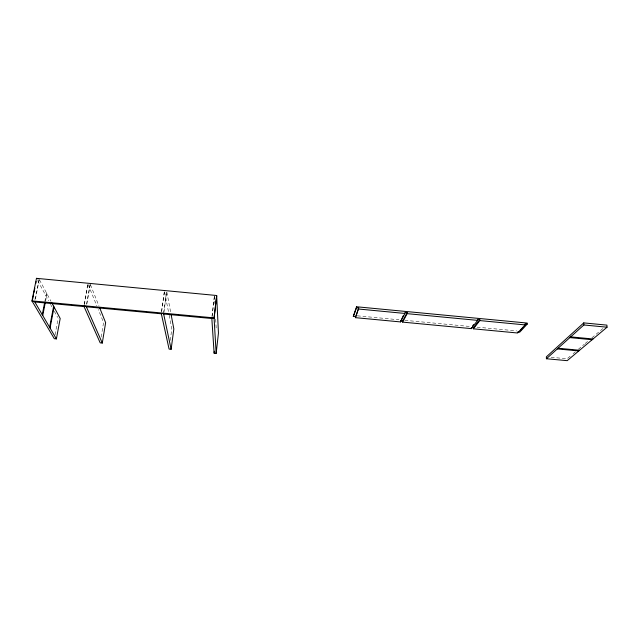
<?xml version="1.0" encoding="UTF-8"?>
<svg xmlns="http://www.w3.org/2000/svg" width="639" height="639" viewBox="0 0 639 639"><rect width="100%" height="100%" fill="white"/><g stroke="black" fill="none" stroke-linecap="round" stroke-linejoin="round"><path stroke-width="0.48" stroke-dasharray="3.19 2.4" d="M212.036 316.153L214.305 296.704M212.06 316.569L214.44 296.169M170.254 340.387L171.811 328.781L169.143 315.203M163.56 313.589L166.539 292.151M163.919 312.064L166.755 291.624M161.523 311.425L164.255 291.935M161.619 311.848L164.479 291.408M101.162 337.041L103.574 322.487L98.318 309.548M84.188 304.188L87.623 284.643M84.38 304.619L87.982 284.123M86.521 304.404L90.107 283.884M86.88 303.868L90.291 284.339M55.034 334.82L58.125 318.294M44.858 301.472L46.511 292.942M45.505 301.36L46.966 293.804M35.409 299.044L39.298 279.483M34.953 299.587L38.859 280.002M570.108 356.235L567.105 358.775L550.307 357.217M573.111 353.694L575.372 351.793M578.375 349.253L584.381 344.173M585.132 343.534L588.886 340.363M591.898 337.823L603.16 328.294M357.321 315.818L398.896 319.756M404.838 320.315L471.159 326.601M477.101 327.16L516.695 330.914M37.669 280.553L48.612 300.745M50.513 304.252L51.943 306.888M54.315 311.273L57.646 317.415M39.514 279.89L50.968 301.265M88.174 284.595L96.816 305.849M90.482 284.81L98.981 306.049M164.582 291.935L168.952 314.236M166.859 292.151L170.717 312.495M214.416 295.729L214.84 303.549M215.686 319.204L216.27 329.964"/><path stroke-width="0.96" d="M353.311 316.449L356.562 306.768L527.191 323.054L527.223 324.077L525.074 323.877L525.098 324.9L517.622 332.999L473.435 328.821L479.777 320.578L479.769 319.556L477.605 319.348L477.605 320.371L471.318 328.622L402.618 322.12L407.115 313.653L407.139 312.623L404.95 312.415L404.918 313.445L400.477 321.92L355.412 317.663L358.719 308.006L356.514 307.798L353.311 316.449L355.46 316.648M402.618 322.12L402.642 321.113L407.139 312.623M400.477 321.92L403.177 315.818M355.412 317.663L358.719 308.006M356.514 307.798L356.562 306.768M216.685 295.945L214.097 318.31L211.813 318.094L214.121 353.175L216.158 353.359L218.45 333.079L216.661 295.506L36.471 278.332L31.95 300.881L54.307 338.71L56.4 338.894L60.194 318.486L51.855 302.918M214.121 353.175L214.337 351.242M216.158 353.359L214.073 317.895L216.661 295.506M171.132 349.285L163.56 313.589L161.252 313.374L169.079 349.094L171.132 349.285L173.84 328.965L171.084 314.436M102.28 343.047L86.177 306.361L83.845 306.145L100.203 342.863L102.28 343.047L105.635 322.679L99.724 307.902M49.626 327.312L53.628 306.233M50.066 328.063L54.059 307.032M42.278 314.731L44.666 302.415M42.749 315.538L45.321 302.311M32.589 299.443L33.524 294.755M33.899 292.878L34.841 288.181M35.784 283.492L36.159 281.615M472.461 326.114L473.603 324.612M473.435 328.821L473.427 327.815L479.769 319.556M520.298 330.515L522.806 327.799M527.223 324.077L519.691 332.192L517.598 331.992M583.758 322.895L546.353 356.85L546.417 358.743L567.192 360.668L607.05 327.2L606.914 325.123L583.758 322.895L583.87 324.979L546.417 358.743M558.063 348.239L579.589 350.26M557.312 348.918L578.782 350.931M31.95 300.881L214.073 317.895M32.214 301.32L34.57 301.544L56.4 338.894M34.825 301.983L84.036 306.576M86.369 306.792L161.34 313.797M163.648 314.013L211.836 318.51M583.87 324.979L607.05 327.2M358.671 309.036L404.918 313.445M407.115 313.653L477.605 320.371M479.777 320.578L525.098 324.9M38.276 278.947L36.471 278.332M570.675 336.873L593.008 338.989M400.509 320.914L402.642 321.113M473.427 327.815L471.318 327.615L471.318 328.622M569.868 337.608L592.145 339.716"/></g></svg>
